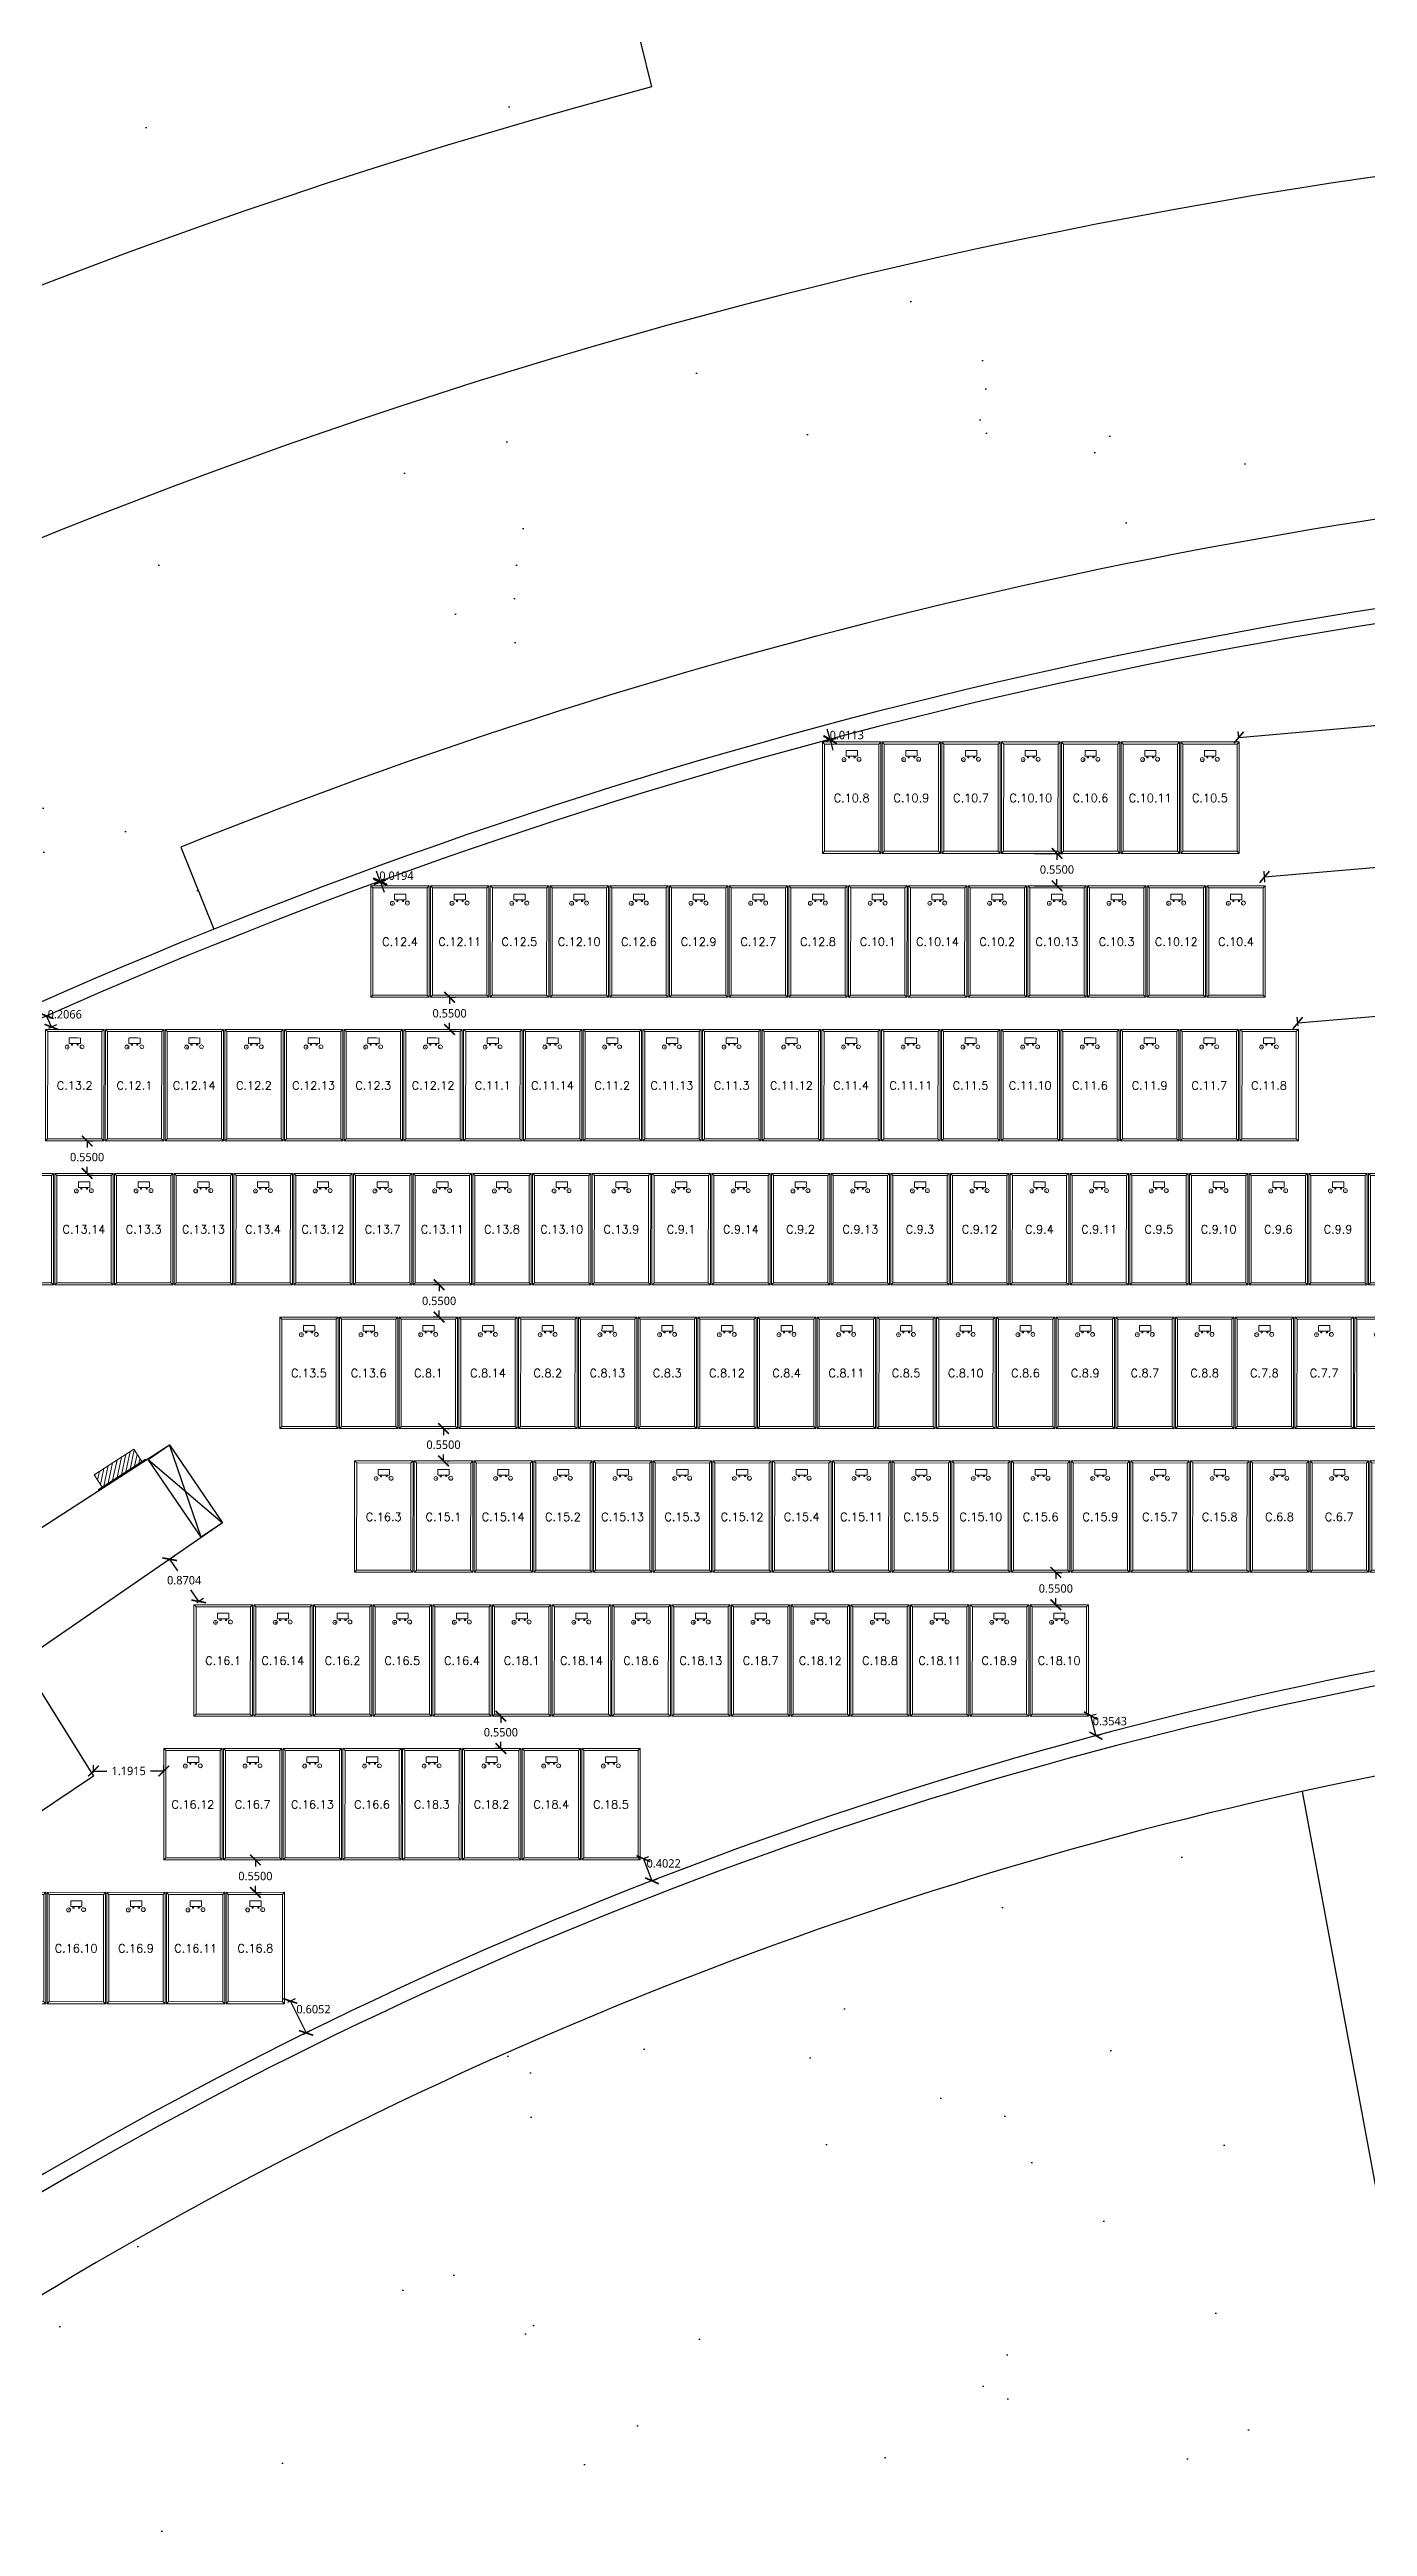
# Model space of a CAD drawing. Header units: metres. Extents: x 399 to 2240, y -1398 to 399.
# Drawn here: x 1934.77 to 1957.13, y -1216.19 to -1174.16 of the extents above; entities that cross this region are included whole.
import ezdxf

# ---------------------------------------------------------------- set-up
doc = ezdxf.new("R2010")
doc.units = ezdxf.units.M
doc.header["$MEASUREMENT"] = 0
doc.layers.get('0').update_dxf_attribs({"linetype": 'CONTINUOUS'})
doc.layers.get('Defpoints').update_dxf_attribs({"linetype": 'CONTINUOUS'})
for name, color, linetype in [('ARQUITETURA', 253, 'CONTINUOUS'), ('Cota', 10, 'CONTINUOUS'), ('MÓDULOS FV', 7, 'CONTINUOUS'), ('SHAFT', 6, 'CONTINUOUS')]:
    doc.layers.add(name, color=color, linetype=linetype)
for name, color, linetype, lineweight in [('MOD_ALOCADOS_A', 5, 'CONTINUOUS', 9), ('MODULOS_PV', 2, 'CONTINUOUS', 9), ('String Box', 3, 'CONTINUOUS', 9)]:
    doc.layers.add(name, color=color, linetype=linetype, lineweight=lineweight)
doc.styles.add('R120-500', font='romans.shx', dxfattribs={"height": 1.5})
doc.styles.add('Verdana', font='ebrima.ttf', dxfattribs={"height": 0.142547})
doc.dimstyles.get("Standard").update_dxf_attribs({"dimtxt": 0.18, "dimasz": 0.18, "dimexe": 0.18, "dimexo": 0.0625, "dimgap": 0.09, "dimtad": 0, "dimtih": 1, "dimtoh": 1, "dimdec": 4, "dimzin": 0, "dimdsep": 46, "dimtxsty": 'Standard', "dimcen": 0.09, "dimadec": 0, "dimazin": 0, "dimtfac": 1, "dimtdec": 4, "dimtofl": 0, "dimtmove": 0, "dimatfit": 3, "dimfxl": 1, "dimtolj": 1, "dimtzin": 0, "dimarcsym": 0})
pattern_1 = [(350.62296, (1466.5355, -762.2295), (4.08992, 4.08927), [0, -4.56, 0, -5.1, 0, -4.875]), (320.623, (1466.5355, -762.2295), (9.808834, 1.91215), [0, -2.46, 0, -4.11, 0, -1.575]), (280.62296, (1464.013, -759.536), (6.39856, -6.807323), [0, -1.5, 0, -5.4, 0, -7.05]), (270.623, (1464.013, -759.536), (8.08648, -4.78256), [0, -0.75, 0, -3.54, 0, -4.05])]

# ---------------------------------------------------------------- blocks, each defined once
blk = doc.blocks.new('modulo')
at = {"layer": 'MODULOS_PV', "color": 8}
for p, q in [((-0.751, 2.014), (-0.753, 2.063)), ((-1.381, 1.342), (-1.43, 1.34)), ((0.577, 0.769), (0.626, 0.771)), ((-0.053, 0.097), (-0.051, 0.048))]:
    blk.add_line(p, q, dxfattribs=at)
for points in [[(-1.43, 1.34), (-0.753, 2.063), (0.626, 0.771), (-0.051, 0.048)], [(-1.381, 1.342), (-0.751, 2.014), (0.577, 0.769), (-0.053, 0.097)]]:
    blk.add_lwpolyline(points, close=True, dxfattribs=at)
for points in [[(-0.956, 1.498), (-0.935, 1.478), (-0.922, 1.492), (-0.943, 1.512)], [(-0.878, 1.581), (-0.857, 1.562), (-0.87, 1.548), (-0.891, 1.567)]]:
    blk.add_lwpolyline(points, dxfattribs=at)
at = {"layer": 'MODULOS_PV', "color": 1}
blk.add_circle((-0.963, 1.403), 0.0332, dxfattribs=at)
at = {"layer": 'MODULOS_PV', "color": 8}
blk.add_circle((-0.793, 1.591), 0.0332, dxfattribs=at)
blk.add_open_spline([(-0.986, 1.473), (-1.006, 1.493), (-1.027, 1.512), (-1.048, 1.532), (-1.048, 1.532), (-1.049, 1.534), (-1.049, 1.536), (-1.048, 1.538), (-1.048, 1.539), (-1.007, 1.583), (-0.966, 1.627), (-0.925, 1.67), (-0.924, 1.671), (-0.922, 1.672), (-0.919, 1.672), (-0.918, 1.671), (-0.917, 1.671), (-0.897, 1.652), (-0.876, 1.632), (-0.855, 1.613), (-0.855, 1.612), (-0.854, 1.611), (-0.854, 1.608), (-0.855, 1.606), (-0.855, 1.605), (-0.896, 1.561), (-0.937, 1.518), (-0.978, 1.474), (-0.979, 1.473), (-0.981, 1.472), (-0.984, 1.472), (-0.985, 1.473), (-0.986, 1.473)], degree=3, knots=[0, 0, 0, 0, 1, 1, 1, 1.002534, 1.003925, 1.008052, 1.008052, 1.008052, 2.008052, 2.008052, 2.008052, 2.012179, 2.01357, 2.016104, 2.016104, 2.016104, 3.016104, 3.016104, 3.016104, 3.018638, 3.02003, 3.024156, 3.024156, 3.024156, 4.024156, 4.024156, 4.024156, 4.028283, 4.029675, 4.032208, 4.032208, 4.032208, 4.032208], dxfattribs=at)
at = {"layer": 'MODULOS_PV', "color": 1, "insert": (-0.997, 1.409), "char_height": 0.0572, "width": 0.10748, "attachment_point": 1, "rotation": 46.8722}
blk.add_mtext('+', dxfattribs=at)
at = {"layer": 'MODULOS_PV', "color": 8, "insert": (-0.827, 1.597), "char_height": 0.0572, "width": 0.10748, "attachment_point": 1, "rotation": 46.8722}
blk.add_mtext('-', dxfattribs=at)
blk = doc.blocks.new('_ArchTick')
at = {"color": 0, "linetype": 'ByBlock', "const_width": 0.15}
blk.add_lwpolyline([(-0.5, -0.5), (0.5, 0.5)], dxfattribs=at)
blk = doc.blocks.new('*D1132')
at = {"layer": 'Cota', "color": 0, "lineweight": -2, "transparency": 16777216}
for p, q in [((1951.835, -1199.999), (1951.944, -1199.999)), ((1951.844, -1199.999), (1951.844, -1200.11)), ((1951.835, -1200.549), (1951.944, -1200.549)), ((1951.844, -1200.549), (1951.844, -1200.437))]:
    blk.add_line(p, q, dxfattribs=at)
at = {"layer": 'Defpoints', "color": 0, "transparency": 16777216}
for p in [(1951.772, -1199.999), (1951.844, -1199.999), (1951.772, -1200.549)]:
    blk.add_point(p, dxfattribs=at)
at = {"layer": 'Cota', "color": 0, "lineweight": -2, "transparency": 16777216, "xscale": 0.18, "yscale": 0.18, "zscale": 0.18}
for p, rotation in [((1951.844, -1199.999), 90.00005878963618), ((1951.844, -1200.549), 270.0000587896362)]:
    blk.add_blockref('_ArchTick', p, dxfattribs=dict(at, rotation=rotation))
at = {"layer": 'Cota', "color": 0, "transparency": 16777216, "insert": (1951.844, -1200.274), "char_height": 0.1425, "attachment_point": 5, "style": 'Verdana'}
blk.add_mtext('\\A1;0.5500', dxfattribs=at)
blk = doc.blocks.new('*D1133')
at = {"layer": 'Cota', "color": 0, "lineweight": -2, "transparency": 16777216}
for p, q in [((1952.432, -1202.429), (1952.524, -1202.771)), ((1952.457, -1202.423), (1952.529, -1202.403)), ((1952.549, -1202.765), (1952.621, -1202.746))]:
    blk.add_line(p, q, dxfattribs=at)
at = {"layer": 'Defpoints', "color": 0, "transparency": 16777216}
for p in [(1952.397, -1202.439), (1952.489, -1202.781), (1952.524, -1202.771)]:
    blk.add_point(p, dxfattribs=at)
at = {"layer": 'Cota', "color": 0, "lineweight": -2, "transparency": 16777216, "xscale": 0.18, "yscale": 0.18, "zscale": 0.18}
for p, rotation in [((1952.432, -1202.429), 105.0063408070035), ((1952.524, -1202.771), 285.0063408070035)]:
    blk.add_blockref('_ArchTick', p, dxfattribs=dict(at, rotation=rotation))
at = {"layer": 'Cota', "color": 0, "transparency": 16777216, "insert": (1952.761, -1202.525), "char_height": 0.1425, "attachment_point": 5, "style": 'Verdana'}
blk.add_mtext('\\A1;0.3543', dxfattribs=at)
blk = doc.blocks.new('*D1134')
at = {"layer": 'Cota', "color": 0, "lineweight": -2, "transparency": 16777216}
for p, q in [((1944.847, -1204.858), (1944.993, -1205.233)), ((1944.852, -1204.856), (1944.94, -1204.822)), ((1944.998, -1205.231), (1945.086, -1205.197))]:
    blk.add_line(p, q, dxfattribs=at)
at = {"layer": 'Defpoints', "color": 0, "transparency": 16777216}
for p in [(1944.794, -1204.879), (1944.939, -1205.254), (1944.993, -1205.233)]:
    blk.add_point(p, dxfattribs=at)
at = {"layer": 'Cota', "color": 0, "lineweight": -2, "transparency": 16777216, "xscale": 0.18, "yscale": 0.18, "zscale": 0.18}
for p, rotation in [((1944.847, -1204.858), 111.2656720414558), ((1944.993, -1205.233), 291.2656720414558)]:
    blk.add_blockref('_ArchTick', p, dxfattribs=dict(at, rotation=rotation))
at = {"layer": 'Cota', "color": 0, "transparency": 16777216, "insert": (1945.192, -1204.939), "char_height": 0.1425, "attachment_point": 5, "style": 'Verdana'}
blk.add_mtext('\\A1;0.4022', dxfattribs=at)
blk = doc.blocks.new('*D1135')
at = {"layer": 'Cota', "color": 0, "lineweight": -2, "transparency": 16777216}
for p, q in [((1938.818, -1207.291), (1938.946, -1207.228)), ((1938.856, -1207.272), (1939.125, -1207.814)), ((1939.086, -1207.833), (1939.214, -1207.77))]:
    blk.add_line(p, q, dxfattribs=at)
at = {"layer": 'Defpoints', "color": 0, "transparency": 16777216}
for p in [(1938.762, -1207.319), (1939.03, -1207.861), (1939.125, -1207.814)]:
    blk.add_point(p, dxfattribs=at)
at = {"layer": 'Cota', "color": 0, "lineweight": -2, "transparency": 16777216, "xscale": 0.18, "yscale": 0.18, "zscale": 0.18}
for p, rotation in [((1938.856, -1207.272), 116.3541963560706), ((1939.125, -1207.814), 296.3541963560706)]:
    blk.add_blockref('_ArchTick', p, dxfattribs=dict(at, rotation=rotation))
at = {"layer": 'Cota', "color": 0, "transparency": 16777216, "insert": (1939.252, -1207.413), "char_height": 0.1425, "attachment_point": 5, "style": 'Verdana'}
blk.add_mtext('\\A1;0.6052', dxfattribs=at)
blk = doc.blocks.new('*D1136')
at = {"layer": 'Cota', "color": 0, "lineweight": -2, "transparency": 16777216}
for p, q in [((1942.435, -1202.439), (1942.33, -1202.439)), ((1942.43, -1202.439), (1942.43, -1202.55)), ((1942.43, -1202.989), (1942.43, -1202.877)), ((1942.435, -1202.989), (1942.33, -1202.989))]:
    blk.add_line(p, q, dxfattribs=at)
at = {"layer": 'Defpoints', "color": 0, "transparency": 16777216}
for p in [(1942.498, -1202.439), (1942.43, -1202.989), (1942.498, -1202.989)]:
    blk.add_point(p, dxfattribs=at)
at = {"layer": 'Cota', "color": 0, "lineweight": -2, "transparency": 16777216, "xscale": 0.18, "yscale": 0.18, "zscale": 0.18}
for p, rotation in [((1942.43, -1202.439), 90.0000587896558), ((1942.43, -1202.989), 270.0000587896558)]:
    blk.add_blockref('_ArchTick', p, dxfattribs=dict(at, rotation=rotation))
at = {"layer": 'Cota', "color": 0, "transparency": 16777216, "insert": (1942.43, -1202.714), "char_height": 0.1425, "attachment_point": 5, "style": 'Verdana'}
blk.add_mtext('\\A1;0.5500', dxfattribs=at)
blk = doc.blocks.new('*D1137')
at = {"layer": 'Cota', "color": 0, "lineweight": -2, "transparency": 16777216}
for p, q in [((1941.457, -1197.559), (1941.457, -1197.67)), ((1941.519, -1197.559), (1941.557, -1197.559)), ((1941.457, -1198.109), (1941.457, -1197.997)), ((1941.519, -1198.109), (1941.557, -1198.109))]:
    blk.add_line(p, q, dxfattribs=at)
at = {"layer": 'Defpoints', "color": 0, "transparency": 16777216}
for p in [(1941.457, -1197.559), (1941.457, -1197.559), (1941.457, -1198.109)]:
    blk.add_point(p, dxfattribs=at)
at = {"layer": 'Cota', "color": 0, "lineweight": -2, "transparency": 16777216, "xscale": 0.18, "yscale": 0.18, "zscale": 0.18}
for p, rotation in [((1941.457, -1197.559), 90.00005878966621), ((1941.457, -1198.109), 270.0000587896662)]:
    blk.add_blockref('_ArchTick', p, dxfattribs=dict(at, rotation=rotation))
at = {"layer": 'Cota', "color": 0, "transparency": 16777216, "insert": (1941.457, -1197.834), "char_height": 0.1425, "attachment_point": 5, "style": 'Verdana'}
blk.add_mtext('\\A1;0.5500', dxfattribs=at)
blk = doc.blocks.new('*D1138')
at = {"layer": 'Cota', "color": 0, "lineweight": -2, "transparency": 16777216}
for p, q in [((1941.394, -1195.119), (1941.282, -1195.119)), ((1941.382, -1195.119), (1941.382, -1195.23)), ((1941.394, -1195.669), (1941.282, -1195.669)), ((1941.382, -1195.669), (1941.382, -1195.557))]:
    blk.add_line(p, q, dxfattribs=at)
at = {"layer": 'Defpoints', "color": 0, "transparency": 16777216}
for p in [(1941.382, -1195.119), (1941.457, -1195.119), (1941.457, -1195.669)]:
    blk.add_point(p, dxfattribs=at)
at = {"layer": 'Cota', "color": 0, "lineweight": -2, "transparency": 16777216, "xscale": 0.18, "yscale": 0.18, "zscale": 0.18}
for p, rotation in [((1941.382, -1195.119), 90.00005878962548), ((1941.382, -1195.669), 270.0000587896255)]:
    blk.add_blockref('_ArchTick', p, dxfattribs=dict(at, rotation=rotation))
at = {"layer": 'Cota', "color": 0, "transparency": 16777216, "insert": (1941.382, -1195.394), "char_height": 0.1425, "attachment_point": 5, "style": 'Verdana'}
blk.add_mtext('\\A1;0.5500', dxfattribs=at)
blk = doc.blocks.new('*D1140')
at = {"layer": 'Cota', "color": 0, "lineweight": -2, "transparency": 16777216}
for p, q in [((1935.411, -1192.679), (1935.411, -1192.79)), ((1935.421, -1192.679), (1935.511, -1192.679)), ((1935.411, -1193.229), (1935.411, -1193.117)), ((1935.421, -1193.229), (1935.511, -1193.229))]:
    blk.add_line(p, q, dxfattribs=at)
at = {"layer": 'Defpoints', "color": 0, "transparency": 16777216}
for p in [(1935.359, -1192.679), (1935.411, -1192.679), (1935.359, -1193.229)]:
    blk.add_point(p, dxfattribs=at)
at = {"layer": 'Cota', "color": 0, "lineweight": -2, "transparency": 16777216, "xscale": 0.18, "yscale": 0.18, "zscale": 0.18}
for p, rotation in [((1935.411, -1192.679), 90.00005878965355), ((1935.411, -1193.229), 270.0000587896536)]:
    blk.add_blockref('_ArchTick', p, dxfattribs=dict(at, rotation=rotation))
at = {"layer": 'Cota', "color": 0, "transparency": 16777216, "insert": (1935.411, -1192.954), "char_height": 0.1425, "attachment_point": 5, "style": 'Verdana'}
blk.add_mtext('\\A1;0.5500', dxfattribs=at)
blk = doc.blocks.new('*D1141')
at = {"layer": 'Cota', "color": 0, "lineweight": -2, "transparency": 16777216}
for p, q in [((1941.56, -1190.239), (1941.56, -1190.35)), ((1941.563, -1190.239), (1941.66, -1190.239)), ((1941.56, -1190.789), (1941.56, -1190.677)), ((1941.563, -1190.789), (1941.66, -1190.789))]:
    blk.add_line(p, q, dxfattribs=at)
at = {"layer": 'Defpoints', "color": 0, "transparency": 16777216}
for p in [(1941.501, -1190.239), (1941.501, -1190.789), (1941.56, -1190.789)]:
    blk.add_point(p, dxfattribs=at)
at = {"layer": 'Cota', "color": 0, "lineweight": -2, "transparency": 16777216, "xscale": 0.18, "yscale": 0.18, "zscale": 0.18}
for p, rotation in [((1941.56, -1190.239), 90.00005878964923), ((1941.56, -1190.789), 270.0000587896492)]:
    blk.add_blockref('_ArchTick', p, dxfattribs=dict(at, rotation=rotation))
at = {"layer": 'Cota', "color": 0, "transparency": 16777216, "insert": (1941.56, -1190.514), "char_height": 0.1425, "attachment_point": 5, "style": 'Verdana'}
blk.add_mtext('\\A1;0.5500', dxfattribs=at)
blk = doc.blocks.new('*D1142')
at = {"layer": 'Cota', "color": 0, "lineweight": -2, "transparency": 16777216}
for p, q in [((1951.482, -1187.799), (1951.963, -1187.799)), ((1951.863, -1187.799), (1951.863, -1187.91)), ((1951.482, -1188.349), (1951.963, -1188.349)), ((1951.863, -1188.349), (1951.863, -1188.237))]:
    blk.add_line(p, q, dxfattribs=at)
at = {"layer": 'Defpoints', "color": 0, "transparency": 16777216}
for p in [(1951.42, -1187.799), (1951.42, -1188.349), (1951.863, -1188.349)]:
    blk.add_point(p, dxfattribs=at)
at = {"layer": 'Cota', "color": 0, "lineweight": -2, "transparency": 16777216, "xscale": 0.18, "yscale": 0.18, "zscale": 0.18}
for p, rotation in [((1951.863, -1187.799), 90.00005878966942), ((1951.863, -1188.349), 270.0000587896694)]:
    blk.add_blockref('_ArchTick', p, dxfattribs=dict(at, rotation=rotation))
at = {"layer": 'Cota', "color": 0, "transparency": 16777216, "insert": (1951.863, -1188.074), "char_height": 0.1425, "attachment_point": 5, "style": 'Verdana'}
blk.add_mtext('\\A1;0.5500', dxfattribs=at)
blk = doc.blocks.new('*D1157')
at = {"layer": 'Cota', "color": 0, "lineweight": -2, "transparency": 16777216}
for p, q in [((1934.68, -1190.575), (1934.814, -1190.515)), ((1934.806, -1190.744), (1934.722, -1190.556)), ((1934.764, -1190.763), (1934.898, -1190.704))]:
    blk.add_line(p, q, dxfattribs=at)
at = {"layer": 'Defpoints', "color": 0, "transparency": 16777216}
for p in [(1934.623, -1190.6), (1934.722, -1190.556), (1934.707, -1190.789)]:
    blk.add_point(p, dxfattribs=at)
at = {"layer": 'Cota', "color": 0, "lineweight": -2, "transparency": 16777216, "xscale": 0.18, "yscale": 0.18, "zscale": 0.18}
for p, rotation in [((1934.722, -1190.556), 113.9961546686765), ((1934.806, -1190.744), 293.9961546686766)]:
    blk.add_blockref('_ArchTick', p, dxfattribs=dict(at, rotation=rotation))
at = {"layer": 'Cota', "color": 0, "transparency": 16777216, "insert": (1935.032, -1190.531), "char_height": 0.1425, "attachment_point": 5, "style": 'Verdana'}
blk.add_mtext('\\A1;0.2066', dxfattribs=at)
blk = doc.blocks.new('*D1158')
at = {"layer": 'Cota', "color": 0, "lineweight": -2, "transparency": 16777216}
for p, q in [((1940.38, -1188.271), (1940.318, -1188.102)), ((1940.276, -1188.309), (1940.474, -1188.237)), ((1940.283, -1188.327), (1940.48, -1188.255)), ((1940.387, -1188.289), (1940.449, -1188.458))]:
    blk.add_line(p, q, dxfattribs=at)
at = {"layer": 'Defpoints', "color": 0, "transparency": 16777216}
for p in [(1940.218, -1188.331), (1940.224, -1188.349), (1940.38, -1188.271)]:
    blk.add_point(p, dxfattribs=at)
at = {"layer": 'Cota', "color": 0, "lineweight": -2, "transparency": 16777216, "xscale": 0.18, "yscale": 0.18, "zscale": 0.18}
for p, rotation in [((1940.38, -1188.271), 290.1625008120982), ((1940.387, -1188.289), 110.1625008120982)]:
    blk.add_blockref('_ArchTick', p, dxfattribs=dict(at, rotation=rotation))
at = {"layer": 'Cota', "color": 0, "transparency": 16777216, "insert": (1940.658, -1188.179), "char_height": 0.1425, "attachment_point": 5, "style": 'Verdana'}
blk.add_mtext('\\A1;0.0194', dxfattribs=at)
blk = doc.blocks.new('*D1159')
at = {"layer": 'Cota', "color": 0, "lineweight": -2, "transparency": 16777216}
for p, q in [((1947.943, -1185.882), (1948.11, -1185.837)), ((1947.946, -1185.892), (1948.113, -1185.848)), ((1948.013, -1185.863), (1947.966, -1185.689)), ((1948.016, -1185.874), (1948.063, -1186.047))]:
    blk.add_line(p, q, dxfattribs=at)
at = {"layer": 'Defpoints', "color": 0, "transparency": 16777216}
for p in [(1947.882, -1185.898), (1947.885, -1185.909), (1948.013, -1185.863)]:
    blk.add_point(p, dxfattribs=at)
at = {"layer": 'Cota', "color": 0, "lineweight": -2, "transparency": 16777216, "xscale": 0.18, "yscale": 0.18, "zscale": 0.18}
for p, rotation in [((1948.013, -1185.863), 285.055597552143), ((1948.016, -1185.874), 105.055597552143)]:
    blk.add_blockref('_ArchTick', p, dxfattribs=dict(at, rotation=rotation))
at = {"layer": 'Cota', "color": 0, "transparency": 16777216, "insert": (1948.298, -1185.792), "char_height": 0.1425, "attachment_point": 5, "style": 'Verdana'}
blk.add_mtext('\\A1;0.0113', dxfattribs=at)
blk = doc.blocks.new('*D1164')
at = {"layer": 'Cota', "color": 0, "lineweight": -2, "transparency": 16777216}
for p, q in [((1935.52, -1203.396), (1935.52, -1203.27)), ((1936.712, -1203.396), (1936.712, -1203.27)), ((1935.52, -1203.37), (1935.747, -1203.37)), ((1936.712, -1203.37), (1936.484, -1203.37))]:
    blk.add_line(p, q, dxfattribs=at)
at = {"layer": 'Defpoints', "color": 0, "transparency": 16777216}
for p in [(1935.52, -1203.459), (1936.712, -1203.37), (1936.712, -1203.459)]:
    blk.add_point(p, dxfattribs=at)
at = {"layer": 'Cota', "color": 0, "lineweight": -2, "transparency": 16777216, "xscale": 0.18, "yscale": 0.18, "zscale": 0.18}
for p, rotation in [((1935.52, -1203.37), 180.0000609670385), ((1936.712, -1203.37), 6.096703841008624e-05)]:
    blk.add_blockref('_ArchTick', p, dxfattribs=dict(at, rotation=rotation))
at = {"layer": 'Cota', "color": 0, "transparency": 16777216, "insert": (1936.116, -1203.37), "char_height": 0.1425, "attachment_point": 5, "style": 'Verdana'}
blk.add_mtext('\\A1;1.1915', dxfattribs=at)
blk = doc.blocks.new('*D1165')
at = {"layer": 'Cota', "color": 0, "lineweight": -2, "transparency": 16777216}
for p, q in [((1936.781, -1199.797), (1936.893, -1199.719)), ((1936.811, -1199.776), (1936.945, -1199.971)), ((1937.305, -1200.492), (1937.171, -1200.298)), ((1937.275, -1200.513), (1937.388, -1200.436))]:
    blk.add_line(p, q, dxfattribs=at)
at = {"layer": 'Defpoints', "color": 0, "transparency": 16777216}
for p in [(1936.73, -1199.832), (1936.811, -1199.776), (1937.224, -1200.549)]:
    blk.add_point(p, dxfattribs=at)
at = {"layer": 'Cota', "color": 0, "lineweight": -2, "transparency": 16777216, "xscale": 0.18, "yscale": 0.18, "zscale": 0.18}
for p, rotation in [((1936.811, -1199.776), 124.5995101338044), ((1937.305, -1200.492), 304.5995101338044)]:
    blk.add_blockref('_ArchTick', p, dxfattribs=dict(at, rotation=rotation))
at = {"layer": 'Cota', "color": 0, "transparency": 16777216, "insert": (1937.058, -1200.134), "char_height": 0.1425, "attachment_point": 5, "style": 'Verdana'}
blk.add_mtext('\\A1;0.8704', dxfattribs=at)
blk = doc.blocks.new('*D1173')
at = {"layer": 'Cota', "color": 0, "lineweight": -2, "transparency": 16777216}
for p, q in [((1938.266, -1204.879), (1938.266, -1204.99)), ((1938.283, -1204.879), (1938.366, -1204.879)), ((1938.266, -1205.429), (1938.266, -1205.317)), ((1938.283, -1205.429), (1938.366, -1205.429))]:
    blk.add_line(p, q, dxfattribs=at)
at = {"layer": 'Defpoints', "color": 0, "transparency": 16777216}
for p in [(1938.22, -1204.879), (1938.22, -1205.429), (1938.266, -1205.429)]:
    blk.add_point(p, dxfattribs=at)
at = {"layer": 'Cota', "color": 0, "lineweight": -2, "transparency": 16777216, "xscale": 0.18, "yscale": 0.18, "zscale": 0.18}
for p, rotation in [((1938.266, -1204.879), 90.00005878966562), ((1938.266, -1205.429), 270.0000587896656)]:
    blk.add_blockref('_ArchTick', p, dxfattribs=dict(at, rotation=rotation))
at = {"layer": 'Cota', "color": 0, "transparency": 16777216, "insert": (1938.266, -1205.154), "char_height": 0.1425, "attachment_point": 5, "style": 'Verdana'}
blk.add_mtext('\\A1;0.5500', dxfattribs=at)
blk = doc.blocks.new('*D1175')
at = {"layer": 'Cota', "color": 0, "lineweight": -2, "transparency": 16777216}
for p, q in [((1961.376, -1190.205), (1959.036, -1190.408)), ((1961.381, -1190.254), (1961.368, -1190.105)), ((1955.953, -1190.726), (1955.94, -1190.578)), ((1955.948, -1190.677), (1958.288, -1190.474))]:
    blk.add_line(p, q, dxfattribs=at)
at = {"layer": 'Defpoints', "color": 0, "transparency": 16777216}
for p in [(1961.376, -1190.205), (1961.386, -1190.316), (1955.958, -1190.789)]:
    blk.add_point(p, dxfattribs=at)
at = {"layer": 'Cota', "color": 0, "lineweight": -2, "transparency": 16777216, "xscale": 0.18, "yscale": 0.18, "zscale": 0.18}
for p, rotation in [((1961.376, -1190.205), 4.978301629367735), ((1955.948, -1190.677), 184.9783016293677)]:
    blk.add_blockref('_ArchTick', p, dxfattribs=dict(at, rotation=rotation))
at = {"layer": 'Cota', "color": 0, "transparency": 16777216, "insert": (1958.662, -1190.441), "char_height": 0.1425, "attachment_point": 5, "style": 'Verdana'}
blk.add_mtext('\\A1;5.4486', dxfattribs=at)
blk = doc.blocks.new('*D1176')
at = {"layer": 'Cota', "color": 0, "lineweight": -2, "transparency": 16777216}
for p, q in [((1961.158, -1187.696), (1958.646, -1187.915)), ((1961.165, -1187.784), (1961.149, -1187.596)), ((1955.392, -1188.286), (1955.376, -1188.099)), ((1955.384, -1188.199), (1957.896, -1187.98))]:
    blk.add_line(p, q, dxfattribs=at)
at = {"layer": 'Defpoints', "color": 0, "transparency": 16777216}
for p in [(1961.158, -1187.696), (1961.171, -1187.846), (1955.397, -1188.349)]:
    blk.add_point(p, dxfattribs=at)
at = {"layer": 'Cota', "color": 0, "lineweight": -2, "transparency": 16777216, "xscale": 0.18, "yscale": 0.18, "zscale": 0.18}
for p, rotation in [((1961.158, -1187.696), 4.978301629366896), ((1955.384, -1188.199), 184.9783016293669)]:
    blk.add_blockref('_ArchTick', p, dxfattribs=dict(at, rotation=rotation))
at = {"layer": 'Cota', "color": 0, "transparency": 16777216, "insert": (1958.271, -1187.947), "char_height": 0.1425, "attachment_point": 5, "style": 'Verdana'}
blk.add_mtext('\\A1;5.7954', dxfattribs=at)
blk = doc.blocks.new('*D1177')
at = {"layer": 'Cota', "color": 0, "lineweight": -2, "transparency": 16777216}
for p, q in [((1960.951, -1185.324), (1960.941, -1185.209)), ((1954.948, -1185.832), (1957.572, -1185.603)), ((1960.95, -1185.309), (1958.325, -1185.538)), ((1954.949, -1185.846), (1954.939, -1185.732))]:
    blk.add_line(p, q, dxfattribs=at)
at = {"layer": 'Defpoints', "color": 0, "transparency": 16777216}
for p in [(1960.95, -1185.309), (1960.957, -1185.386), (1954.954, -1185.909)]:
    blk.add_point(p, dxfattribs=at)
at = {"layer": 'Cota', "color": 0, "lineweight": -2, "transparency": 16777216, "xscale": 0.18, "yscale": 0.18, "zscale": 0.18}
for p, rotation in [((1960.95, -1185.309), 4.978301629366324), ((1954.948, -1185.832), 184.9783016293663)]:
    blk.add_blockref('_ArchTick', p, dxfattribs=dict(at, rotation=rotation))
at = {"layer": 'Cota', "color": 0, "transparency": 16777216, "insert": (1957.949, -1185.57), "char_height": 0.1425, "attachment_point": 5, "style": 'Verdana'}
blk.add_mtext('\\A1;6.0250', dxfattribs=at)

msp = doc.modelspace()

# ---------------------------------------------------------------- hatches: boundary and pattern name
at = {"layer": 'ARQUITETURA'}
h = msp.add_hatch(dxfattribs=at)
h.set_pattern_fill('AR-SAND', color=116, scale=3, angle=-46.87704, style=0)
h.set_pattern_definition(pattern_1)
h.paths.add_polyline_path([(1891.75015, -1141.19289), (1888.65958, -1142.83839), (1888.58787, -1142.70664), (1881.6555, -1146.6697), (1877.84914, -1149.01359), (1869.56493, -1154.55731), (1860.87281, -1161.08749), (1867.93987, -1168.63349), (1875.75723, -1161.31228), (1880.30293, -1166.16599), (1872.48561, -1173.48724), (1898.84905, -1201.63721), (1903.51736, -1197.27793), (1907.791, -1193.57384), (1912.18555, -1190.25169), (1918.10271, -1186.32961), (1925.75543, -1182.07497), (1930.98863, -1179.63684), (1936.11326, -1177.58705), (1941.15405, -1175.87617), (1944.01433, -1175.03386), (1940.63112, -1161.34281), (1937.35274, -1148.12943), (1930.37609, -1149.86042), (1929.52982, -1147.31456), (1924.43648, -1149.12381), (1920.72343, -1150.59302), (1915.46002, -1152.90288), (1911.17207, -1154.98465), (1907.91193, -1156.60693), (1902.79234, -1159.15447), (1901.10563, -1159.99379)])
h = msp.add_hatch(dxfattribs=at)
h.set_pattern_fill('AR-SAND', color=116, scale=3, angle=-46.87704, style=0)
h.set_pattern_definition(pattern_1)
h.paths.add_polyline_path([(2008.00071, -1145.11471), (2011.52167, -1146.14201), (2011.58823, -1145.78655)])
h.paths.add_polyline_path([(2011.50994, -1146.20466), (2005.92593, -1176.01071), (2009.51758, -1156.84434), (2009.51754, -1156.84433), (2011.28916, -1147.38364)])
edge = h.paths.add_edge_path()
edge.add_line((1981.15651, -1171.77599), (1975.18458, -1171.19626))
edge.add_line((1975.18458, -1171.19626), (1977.01386, -1152.35226))
edge.add_line((1977.01386, -1152.35226), (1946.45592, -1159.90345))
edge.add_line((1946.45592, -1159.90345), (1949.83932, -1173.59435))
edge.add_arc((1971.32536, -1273.04993), 101.75, 84.4553969, 102.1906354, ccw=False)
h = msp.add_hatch(dxfattribs=at)
h.set_pattern_fill('AR-SAND', color=116, scale=3, angle=-46.87704, style=0)
h.set_pattern_definition(pattern_1)
h.paths.add_polyline_path([(1968.9397, -1175.47667), (1969.02601, -1177.39605), (1972.99156, -1177.31443), (1980.86358, -1177.77619), (1990.30695, -1179.19009), (2001.35222, -1181.25851), (2001.722, -1179.29655), (1989.31795, -1176.97012), (1984.28414, -1176.06464), (1972.70691, -1175.34477)])
h.paths.add_polyline_path([(1965.02855, -1177.54241), (1964.94195, -1175.61665), (1962.44622, -1175.70403), (1953.48839, -1176.94111), (1938.94793, -1180.81781), (1927.11067, -1185.95896), (1914.8088, -1193.36291), (1907.47218, -1199.04206), (1908.83813, -1200.50058), (1915.41236, -1195.32092), (1922.39233, -1190.74792), (1929.65232, -1186.84424), (1937.161, -1183.60241), (1948.06103, -1180.16918), (1955.43574, -1178.62757)])
h = msp.add_hatch(dxfattribs=at)
h.set_pattern_fill('AR-SAND', color=116, scale=3, angle=-46.87704, style=0)
h.set_pattern_definition(pattern_1)
edge = h.paths.add_edge_path()
edge.add_arc((1971.32536, -1273.04993), 92, 93.8204068, 111.9076302)
edge.add_line((1936.99912, -1187.69356), (1937.55879, -1189.08524))
edge.add_arc((1971.32536, -1273.04993), 90.5, 111.9076302, 114.2035396)
edge.add_line((1934.22223, -1190.50535), (1933.60764, -1189.13704))
edge.add_arc((1971.32536, -1273.04993), 92, 114.2032815, 121.5740711)
edge.add_line((1923.15412, -1194.66924), (1910.16167, -1202.65415))
edge.add_line((1910.16167, -1202.65415), (1908.83813, -1200.50058))
edge.add_arc((1971.32536, -1273.04993), 95.75, 93.7716139, 130.738536, ccw=False)
edge.add_line((1965.02697, -1177.5073), (1965.19547, -1181.25437))
edge = h.paths.add_edge_path()
edge.add_arc((1971.32536, -1273.04993), 92, 79.3932378, 91.3290897)
edge.add_line((1969.19143, -1181.07468), (1969.02293, -1177.32761))
edge.add_arc((1971.32536, -1273.04993), 95.75, 79.3932378, 91.3778825, ccw=False)
edge.add_line((1988.94981, -1178.93595), (2001.35222, -1181.25851))
edge.add_line((2001.35222, -1181.25851), (2013.60856, -1210.0728))
edge.add_line((2013.60856, -1210.0728), (1999.37331, -1207.29136))
edge.add_line((1999.37331, -1207.29136), (1985.93382, -1214.28905))
edge.add_line((1985.93382, -1214.28905), (1979.21913, -1214.59099))
edge.add_line((1979.21913, -1214.59099), (1980.33647, -1202.62408))
edge.add_arc((1971.32536, -1273.04993), 71, 79.3932378, 82.708528, ccw=False)
edge.add_line((1984.39414, -1203.26306), (1999.54116, -1206.0996))
edge.add_arc((2068.68338, -1199.20868), 69.48476, 169.3932378, 185.6914692, ccw=False)
edge.add_line((2000.38586, -1186.41881), (1987.98346, -1184.09624))
edge.add_line((1987.98346, -1184.09624), (1988.25956, -1182.62187))
h = msp.add_hatch(dxfattribs=at)
h.set_pattern_fill('AR-SAND', color=116, scale=3, angle=-46.87704, style=0)
h.set_pattern_definition(pattern_1)
h.paths.add_polyline_path([(1966.8156, -1239.54825), (1965.86048, -1217.82655), (1961.18966, -1218.03192), (1960.70386, -1215.42359), (1960.43537, -1215.43567), (1960.25167, -1214.44292), (1958.03278, -1214.54269), (1956.02957, -1203.71711, 0.0836784), (1934.14973, -1212.56048), (1920.53894, -1220.92541), (1937.47351, -1248.4801)])
at = {"layer": 'String Box'}
h = msp.add_hatch(dxfattribs=at)
h.set_pattern_fill('ANSI31', color=256, scale=0.5, angle=212.877758)
h.set_pattern_definition([(257.877758, (1882.133395, -1630.0521), (0.061106362, -0.013124882), [])])
h.paths.add_polyline_path([(1936.33688, -1198.11971), (1936.20117, -1197.90975), (1935.5293, -1198.34403), (1935.66501, -1198.55398)])

# ---------------------------------------------------------------- linework, layer by layer
at = {"layer": 'ARQUITETURA'}
for p, q in [((1938.33599, -1147.88645), (1944.98512, -1174.79396)), ((1944.00625, -1175.09664), (1944.00656, -1175.09789)), ((1936.99912, -1187.69356), (1937.55879, -1189.08524)), ((1958.03278, -1214.54269), (1956.02957, -1203.71711))]:
    msp.add_line(p, q, dxfattribs=at)
msp.add_lwpolyline([(1920.64536, -1205.67264), (1923.16242, -1204.23244), (1922.06892, -1202.5544), (1929.73251, -1197.8311), (1931.63438, -1201.17834), (1936.8066, -1197.83513), (1937.7085, -1199.15695), (1934.30456, -1201.50513), (1935.52007, -1203.45851), (1932.82047, -1205.26819), (1931.86417, -1203.67321), (1922.71813, -1208.86818)], close=True, dxfattribs=at)
for centre, radius, start, end in [((1971.07384, -1272.66283), 101.28642, 104.9261452, 130.9148099), ((1971.32536, -1273.04993), 97.75, 79.3932378, 130.738536), ((1971.32536, -1273.04993), 92, 93.8204068, 111.9076302), ((1971.32536, -1273.04993), 90.5, 79.3932378, 121.5740711), ((1971.32536, -1273.04993), 90.25, 79.3932378, 121.5740711), ((1971.32536, -1273.04993), 72.75, 79.3932378, 121.5740711), ((1971.32536, -1273.04993), 72.5, 79.3932378, 121.5740711), ((1971.32536, -1273.04993), 71, 79.3932378, 121.5740811)]:
    msp.add_arc(centre, radius, start, end, dxfattribs=at)
at = {"layer": 'SHAFT'}
for p, q in [((1937.34731, -1199.4034), (1936.8066, -1197.83513)), ((1936.44541, -1198.08158), (1937.7085, -1199.15695))]:
    msp.add_line(p, q, dxfattribs=at)
msp.add_lwpolyline([(1937.34731, -1199.4034), (1936.44541, -1198.08158), (1936.8066, -1197.83513), (1937.7085, -1199.15695)], close=True, dxfattribs=at)
at = {"layer": 'String Box'}
for points in [[(1936.33688, -1198.11971), (1935.66501, -1198.55398), (1935.5293, -1198.34403), (1936.20117, -1197.90975)], [(1936.4078, -1198.09291), (1935.61146, -1198.60764), (1935.60278, -1198.59421), (1936.39912, -1198.07948)]]:
    msp.add_lwpolyline(points, close=True, dxfattribs=at)

# ---------------------------------------------------------------- block references
at = {"layer": 'MÓDULOS FV', "rotation": 313.12783086684}
for p in [(1947.88529, -1187.86872), (1948.89829, -1187.86872), (1949.91129, -1187.86872), (1950.92429, -1187.86872), (1951.93729, -1187.86872), (1952.95029, -1187.86872), (1953.96329, -1187.86872), (1940.22431, -1190.30872), (1941.23731, -1190.30872), (1942.25031, -1190.30872), (1943.26331, -1190.30872), (1944.27631, -1190.30872), (1945.28931, -1190.30872), (1946.30231, -1190.30872), (1947.31531, -1190.30872), (1948.32831, -1190.30872), (1949.34131, -1190.30872), (1950.35431, -1190.30872), (1951.36731, -1190.30872), (1952.38031, -1190.30872), (1953.39331, -1190.30872), (1954.40631, -1190.30872), (1934.70693, -1192.74872), (1935.71993, -1192.74872), (1936.73293, -1192.74872), (1937.74593, -1192.74872), (1938.75893, -1192.74872), (1939.77193, -1192.74872), (1940.78493, -1192.74872), (1941.79793, -1192.74872), (1942.81093, -1192.74872), (1943.82393, -1192.74872), (1944.83693, -1192.74872), (1945.84993, -1192.74872), (1946.86293, -1192.74872), (1947.87593, -1192.74872), (1948.88893, -1192.74872), (1949.90193, -1192.74872), (1950.91493, -1192.74872), (1951.92793, -1192.74872), (1952.94093, -1192.74872), (1953.95393, -1192.74872), (1954.96693, -1192.74872), (1933.85008, -1195.18872), (1934.86308, -1195.18872), (1935.87608, -1195.18872), (1936.88908, -1195.18872), (1937.90208, -1195.18872), (1938.91508, -1195.18872), (1939.92808, -1195.18872), (1940.94108, -1195.18872), (1941.95408, -1195.18872), (1942.96708, -1195.18872), (1943.98008, -1195.18872), (1944.99308, -1195.18872), (1946.00608, -1195.18872), (1947.01908, -1195.18872), (1948.03208, -1195.18872), (1949.04508, -1195.18872), (1950.05808, -1195.18872), (1951.07108, -1195.18872), (1952.08408, -1195.18872), (1953.09708, -1195.18872), (1954.11008, -1195.18872), (1955.12308, -1195.18872), (1956.13608, -1195.18872), (1957.14908, -1195.18872), (1938.67888, -1197.62872), (1939.69188, -1197.62872), (1940.70488, -1197.62872), (1941.71788, -1197.62872), (1942.73088, -1197.62872), (1943.74388, -1197.62872), (1944.75688, -1197.62872), (1945.76988, -1197.62872), (1946.78288, -1197.62872), (1947.79588, -1197.62872), (1948.80888, -1197.62872), (1949.82188, -1197.62872), (1950.83488, -1197.62872), (1951.84788, -1197.62872), (1952.86088, -1197.62872), (1953.87388, -1197.62872), (1954.88688, -1197.62872), (1955.89988, -1197.62872), (1956.91288, -1197.62872), (1957.92588, -1197.62872), (1939.94844, -1200.06872), (1940.96144, -1200.06872), (1941.97444, -1200.06872), (1942.98744, -1200.06872), (1944.00044, -1200.06872), (1945.01344, -1200.06872), (1946.02644, -1200.06872), (1947.03944, -1200.06872), (1948.05244, -1200.06872), (1949.06544, -1200.06872), (1950.07844, -1200.06872), (1951.09144, -1200.06872), (1952.10444, -1200.06872), (1953.11744, -1200.06872), (1954.13044, -1200.06872), (1955.14344, -1200.06872), (1956.15644, -1200.06872), (1957.16944, -1200.06872), (1937.22377, -1202.50872), (1938.23677, -1202.50872), (1939.24977, -1202.50872), (1940.26277, -1202.50872), (1941.27577, -1202.50872), (1942.28877, -1202.50872), (1943.30177, -1202.50872), (1944.31477, -1202.50872), (1945.32777, -1202.50872), (1946.34077, -1202.50872), (1947.35377, -1202.50872), (1948.36677, -1202.50872), (1949.37977, -1202.50872), (1950.39277, -1202.50872), (1951.40577, -1202.50872), (1936.71156, -1204.94872), (1937.72456, -1204.94872), (1938.73756, -1204.94872), (1939.75056, -1204.94872), (1940.76356, -1204.94872), (1941.77656, -1204.94872), (1942.78956, -1204.94872), (1943.80256, -1204.94872), (1933.71858, -1207.38872), (1934.73158, -1207.38872), (1935.74458, -1207.38872), (1936.75758, -1207.38872), (1937.77058, -1207.38872), (1933.06243, -1209.82872)]:
    msp.add_blockref('modulo', p, dxfattribs=at)

# ---------------------------------------------------------------- texts
at = {"layer": 'MOD_ALOCADOS_A', "color": 1, "char_height": 0.14, "attachment_point": 5, "style": 'R120-500'}
for s, insert in [('C.10.8', (1948.37972, -1186.85848)), ('C.10.9', (1949.39272, -1186.85848)), ('C.10.7', (1950.40572, -1186.85848)), ('C.10.10', (1951.41872, -1186.85848)), ('C.10.6', (1952.43172, -1186.85847)), ('C.10.11', (1953.44472, -1186.85847)), ('C.10.5', (1954.45772, -1186.85847)), ('C.10.1', (1948.82273, -1189.29848)), ('C.10.14', (1949.83573, -1189.29848)), ('C.10.2', (1950.84873, -1189.29848)), ('C.10.13', (1951.86173, -1189.29847)), ('C.10.3', (1952.87473, -1189.29847)), ('C.10.12', (1953.88773, -1189.29847)), ('C.10.4', (1954.90073, -1189.29847)), ('C.16.3', (1940.44286, -1199.05848)), ('C.16.1', (1937.71819, -1201.49848)), ('C.16.14', (1938.73119, -1201.49848)), ('C.16.2', (1939.74419, -1201.49848)), ('C.16.5', (1940.75719, -1201.49848)), ('C.16.4', (1941.77019, -1201.49848)), ('C.16.12', (1937.20598, -1203.93848)), ('C.16.7', (1938.21898, -1203.93848)), ('C.16.13', (1939.23198, -1203.93848)), ('C.16.6', (1940.24498, -1203.93848)), ('C.16.10', (1935.226, -1206.37848)), ('C.16.9', (1936.239, -1206.37848)), ('C.16.11', (1937.252, -1206.37848)), ('C.16.8', (1938.265, -1206.37848))]:
    msp.add_mtext_dynamic_manual_height_columns(s, width=0.992, gutter_width=7.5, heights=[0], dxfattribs=dict(at, insert=insert))
at = {"layer": 'MOD_ALOCADOS_A', "color": 3, "char_height": 0.14, "attachment_point": 5, "style": 'R120-500'}
for s, insert in [('C.12.4', (1940.71873, -1189.29848)), ('C.12.11', (1941.73173, -1189.29848)), ('C.12.5', (1942.74473, -1189.29848)), ('C.12.10', (1943.75773, -1189.29848)), ('C.12.6', (1944.77073, -1189.29847)), ('C.12.9', (1945.78373, -1189.29847)), ('C.12.7', (1946.79673, -1189.29847)), ('C.12.8', (1947.80973, -1189.29847)), ('C.12.1', (1936.21435, -1191.73848)), ('C.12.14', (1937.22735, -1191.73848)), ('C.12.2', (1938.24035, -1191.73847)), ('C.12.13', (1939.25335, -1191.73847)), ('C.12.3', (1940.26635, -1191.73847)), ('C.12.12', (1941.27935, -1191.73847)), ('C.7.8', (1955.3813, -1196.61847)), ('C.7.7', (1956.3943, -1196.61847)), ('C.18.1', (1942.78319, -1201.49847)), ('C.18.14', (1943.79619, -1201.49847)), ('C.18.6', (1944.80919, -1201.49847)), ('C.18.13', (1945.82219, -1201.49847)), ('C.18.7', (1946.83519, -1201.49847)), ('C.18.12', (1947.84819, -1201.49847)), ('C.18.8', (1948.86119, -1201.49847)), ('C.18.11', (1949.87419, -1201.49847)), ('C.18.9', (1950.88719, -1201.49847)), ('C.18.10', (1951.90019, -1201.49847)), ('C.18.3', (1941.25798, -1203.93847)), ('C.18.2', (1942.27098, -1203.93847)), ('C.18.4', (1943.28398, -1203.93847)), ('C.18.5', (1944.29698, -1203.93847))]:
    msp.add_mtext_dynamic_manual_height_columns(s, width=0.992, gutter_width=7.5, heights=[0], dxfattribs=dict(at, insert=insert))
at = {"layer": 'MOD_ALOCADOS_A', "color": 4, "char_height": 0.14, "attachment_point": 5, "style": 'R120-500'}
for s, insert in [('C.13.2', (1935.20135, -1191.73848)), ('C.13.14', (1935.3575, -1194.17847)), ('C.13.3', (1936.3705, -1194.17847)), ('C.13.13', (1937.3835, -1194.17847)), ('C.13.4', (1938.3965, -1194.17848)), ('C.13.12', (1939.4095, -1194.17848)), ('C.13.7', (1940.4225, -1194.17848)), ('C.13.11', (1941.4355, -1194.17847)), ('C.13.8', (1942.4485, -1194.17847)), ('C.13.10', (1943.4615, -1194.17847)), ('C.13.9', (1944.4745, -1194.17847)), ('C.13.5', (1939.1733, -1196.61848)), ('C.13.6', (1940.1863, -1196.61848))]:
    msp.add_mtext_dynamic_manual_height_columns(s, width=0.992, gutter_width=7.5, heights=[0], dxfattribs=dict(at, insert=insert))
at = {"layer": 'MOD_ALOCADOS_A', "color": 2, "char_height": 0.14, "attachment_point": 5, "style": 'R120-500'}
for s, insert in [('C.11.1', (1942.29235, -1191.73848)), ('C.11.14', (1943.30535, -1191.73848)), ('C.11.2', (1944.31835, -1191.73848)), ('C.11.13', (1945.33135, -1191.73847)), ('C.11.3', (1946.34435, -1191.73847)), ('C.11.12', (1947.35735, -1191.73847)), ('C.11.4', (1948.37035, -1191.73847)), ('C.11.11', (1949.38335, -1191.73848)), ('C.11.5', (1950.39635, -1191.73848)), ('C.11.10', (1951.40935, -1191.73848)), ('C.11.6', (1952.42235, -1191.73847)), ('C.11.9', (1953.43535, -1191.73847)), ('C.11.7', (1954.44835, -1191.73847)), ('C.11.8', (1955.46135, -1191.73847)), ('C.6.8', (1955.63786, -1199.05847)), ('C.6.7', (1956.65086, -1199.05847))]:
    msp.add_mtext_dynamic_manual_height_columns(s, width=0.992, gutter_width=7.5, heights=[0], dxfattribs=dict(at, insert=insert))
at = {"layer": 'MOD_ALOCADOS_A', "color": 6, "char_height": 0.14, "attachment_point": 5, "style": 'R120-500'}
for s, heights, insert in [('C.9.1', [0], (1945.4875, -1194.17848)), ('C.9.14', [0], (1946.5005, -1194.17848)), ('C.9.2', [0], (1947.5135, -1194.17848)), ('C.9.13', [0], (1948.5265, -1194.17847)), ('C.9.3', [0], (1949.5395, -1194.17847)), ('C.9.12', [0], (1950.5525, -1194.17847)), ('C.9.4', [0], (1951.5655, -1194.17847)), ('C.9.11', [0], (1952.5785, -1194.17848)), ('C.9.5', [0], (1953.5915, -1194.17848)), ('C.9.10', [0], (1954.6045, -1194.17848)), ('C.9.6', [0], (1955.6175, -1194.17847)), ('C.9.9', [0], (1956.6305, -1194.17847)), ('C.15.1', [0], (1941.45586, -1199.05848)), ('C.15.14', [0], (1942.46885, -1199.05848)), ('C.15.2', [0], (1943.48186, -1199.05852)), ('C.15.13', [0], (1944.49485, -1199.05852)), ('C.15.3', [0.11615], (1945.50786, -1199.05852)), ('C.15.12', [0], (1946.52085, -1199.05852)), ('C.15.4', [0], (1947.53386, -1199.05852)), ('C.15.11', [0], (1948.54686, -1199.05852)), ('C.15.5', [0], (1949.55985, -1199.05852)), ('C.15.10', [0], (1950.57286, -1199.05852)), ('C.15.6', [0], (1951.58585, -1199.05852)), ('C.15.9', [0], (1952.59885, -1199.05852)), ('C.15.7', [0], (1953.61186, -1199.05852)), ('C.15.8', [0], (1954.62485, -1199.05852))]:
    msp.add_mtext_dynamic_manual_height_columns(s, width=0.992, gutter_width=7.5, heights=heights, dxfattribs=dict(at, insert=insert))
at = {"layer": 'MOD_ALOCADOS_A', "color": 5, "char_height": 0.14, "attachment_point": 5, "style": 'R120-500'}
for s, insert in [('C.8.1', (1941.1993, -1196.61848)), ('C.8.14', (1942.2123, -1196.61848)), ('C.8.2', (1943.2253, -1196.61848)), ('C.8.13', (1944.2383, -1196.61847)), ('C.8.3', (1945.2513, -1196.61847)), ('C.8.12', (1946.2643, -1196.61847)), ('C.8.4', (1947.2773, -1196.61847)), ('C.8.11', (1948.2903, -1196.61848)), ('C.8.5', (1949.3033, -1196.61848)), ('C.8.10', (1950.3163, -1196.61848)), ('C.8.6', (1951.3293, -1196.61847)), ('C.8.9', (1952.3423, -1196.61847)), ('C.8.7', (1953.3553, -1196.61847)), ('C.8.8', (1954.3683, -1196.61847))]:
    msp.add_mtext_dynamic_manual_height_columns(s, width=0.992, gutter_width=7.5, heights=[0], dxfattribs=dict(at, insert=insert))

# ---------------------------------------------------------------- dimensions: what is measured, and where the dimension line sits
at = {"layer": 'Cota', "color": 1}
for p1, p2, distance, picture, middle in [((1954.95429, -1185.90872), (1960.95656, -1185.38588), 0.07714, '*D1177', (1957.94873, -1185.57045)), ((1947.88529, -1185.90872), (1947.88236, -1185.89783), -0.13533, '*D1159', (1948.29766, -1185.79196)), ((1951.41979, -1187.79872), (1951.41979, -1188.34872), 0.44302, '*D1142', (1951.86281, -1188.07372)), ((1955.39731, -1188.34872), (1961.17083, -1187.8458), 0.15047, '*D1176', (1958.27101, -1187.94736)), ((1940.22431, -1188.34872), (1940.21764, -1188.33055), -0.1728, '*D1158', (1940.65843, -1188.17901)), ((1941.50094, -1190.23872), (1941.50094, -1190.78872), 0.05933, '*D1141', (1941.56028, -1190.51372)), ((1955.95793, -1190.78872), (1961.386, -1190.3159), 0.11171, '*D1175', (1958.66227, -1190.44102)), ((1934.70693, -1190.78872), (1934.62291, -1190.59999), -0.10895, '*D1157', (1935.0316, -1190.53112)), ((1935.35858, -1193.22872), (1935.35858, -1192.67872), -0.0529, '*D1140', (1935.41148, -1192.95372)), ((1941.45693, -1195.66872), (1941.45693, -1195.11872), 0.07522, '*D1138', (1941.38171, -1195.39372)), ((1941.45693, -1198.10872), (1941.45693, -1197.55872), 0, '*D1137', (1941.45693, -1197.83372)), ((1937.22377, -1200.54872), (1936.72954, -1199.83228), -0.09907, '*D1165', (1937.0582, -1200.13424)), ((1951.77236, -1200.54872), (1951.77236, -1199.99872), -0.07183, '*D1132', (1951.84418, -1200.27372)), ((1942.49785, -1202.43872), (1942.49785, -1202.98872), -0.06791, '*D1136', (1942.42995, -1202.71372)), ((1952.39677, -1202.43872), (1952.4885, -1202.78091), 0.03672, '*D1133', (1952.76055, -1202.52459)), ((1935.52007, -1203.45851), (1936.71156, -1203.45851), 0.08863, '*D1164', (1936.11581, -1203.36988)), ((1938.22006, -1204.87872), (1938.22006, -1205.42872), 0.04601, '*D1173', (1938.26607, -1205.15372)), ((1944.79356, -1204.87872), (1944.93945, -1205.25357), 0.05713, '*D1134', (1945.19225, -1204.93937)), ((1938.76158, -1207.31872), (1939.03026, -1207.86106), 0.10543, '*D1135', (1939.25241, -1207.41328))]:
    dim = msp.add_aligned_dim(p1=p1, p2=p2, distance=distance, dimstyle='Standard', override={"dimtxt": 0.142547, "dimexe": 0.1, "dimtxsty": 'Verdana', "dimblk": 'ArchTick', "dimadec": 3, "dimtmove": 2}, dxfattribs=at)
    dim.commit()
    dim.dimension.update_dxf_attribs({"geometry": picture, "text_midpoint": middle})

doc.saveas('drawing.dxf')
